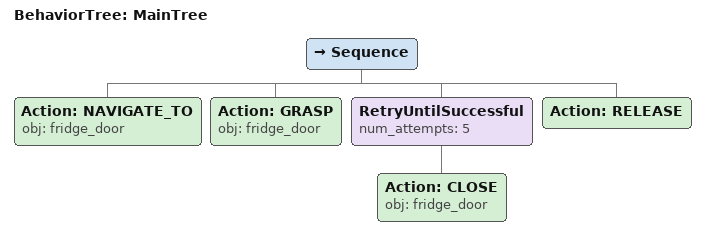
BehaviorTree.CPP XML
<root main_tree_to_execute="MainTree">
  <BehaviorTree ID="MainTree">
    <Sequence>
      <!-- Navigate to fridge_door -->
      <Action ID="NAVIGATE_TO" obj="fridge_door" />
      <!-- Grasp fridge_door -->
      <Action ID="GRASP" obj="fridge_door" />
      <!-- Retry CLOSE fridge_door up to 5 attempts -->
      <RetryUntilSuccessful num_attempts="5">
        <!-- Close fridge_door -->
        <Action ID="CLOSE" obj="fridge_door" />
      </RetryUntilSuccessful>
      <!-- Release -->
      <Action ID="RELEASE" />
    </Sequence>
  </BehaviorTree>
</root>
